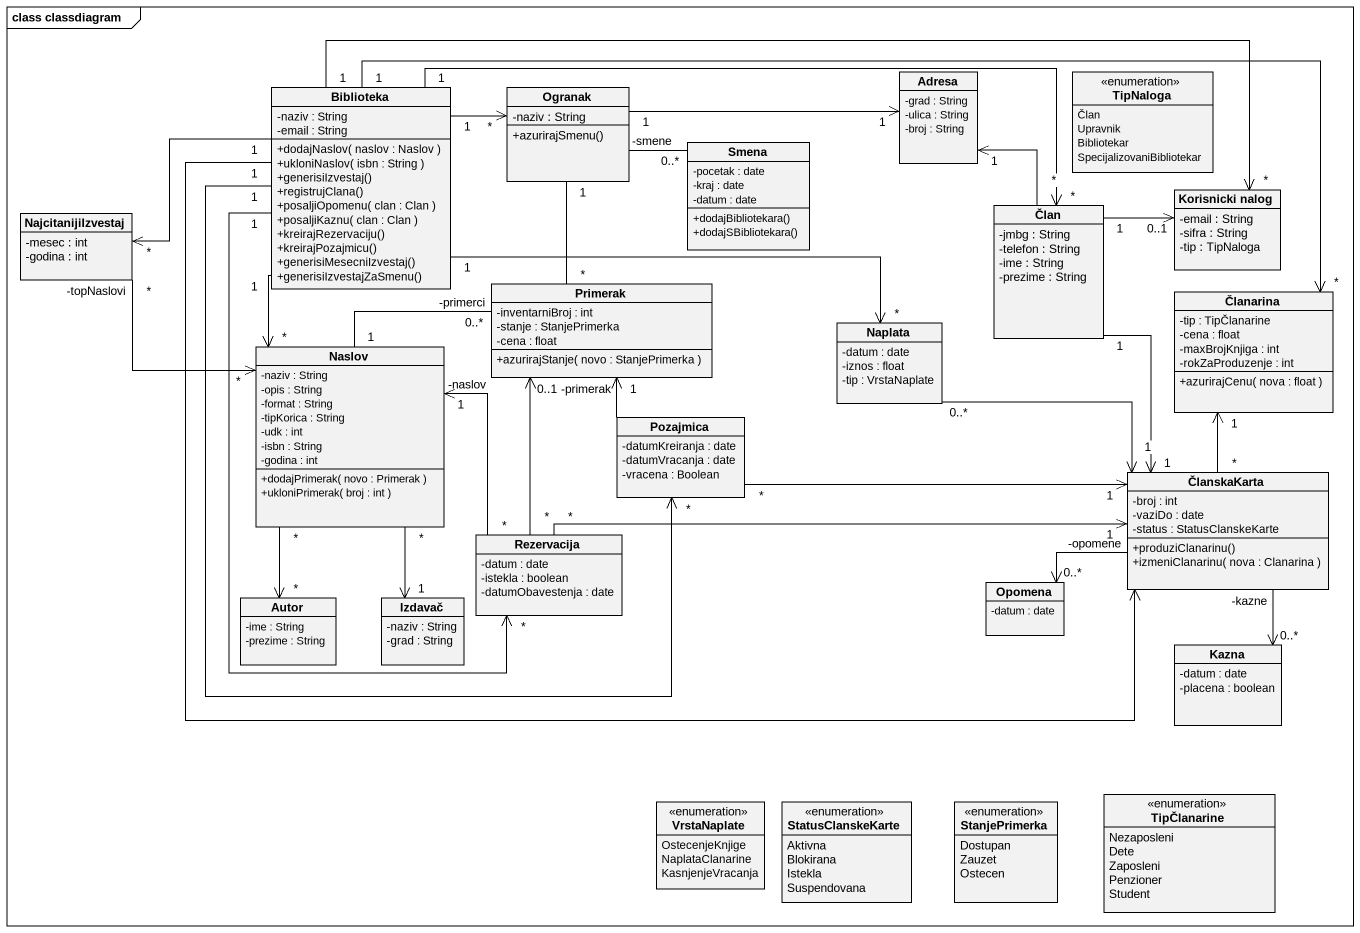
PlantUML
@startuml
mainframe class classdiagram
hide circle
hide empty members
skinparam classAttributeIconSize 0
class Biblioteka {
  -naziv : String
  -email : String
  +dodajNaslov( naslov : Naslov )
  +ukloniNaslov( isbn : String )
  +generisiIzvestaj()
  +registrujClana()
  +posaljiOpomenu( clan : Clan )
  +posaljiKaznu( clan : Clan )
  +kreirajRezervaciju()
  +kreirajPozajmicu()
  +generisiMesecniIzvestaj()
  +generisiIzvestajZaSmenu()
}
class Ogranak {
  -naziv : String
  +azurirajSmenu()
}
class Adresa {
  -grad : String
  -ulica : String
  -broj : String
}
enum TipNaloga {
  Član
  Upravnik
  Bibliotekar
  SpecijalizovaniBibliotekar
}
class Smena {
  -pocetak : date
  -kraj : date
  -datum : date
  +dodajBibliotekara()
  +dodajSBibliotekara()
}
class "Korisnicki nalog" as Korisnicki_nalog {
  -email : String
  -sifra : String
  -tip : TipNaloga
}
class NajcitanijiIzvestaj {
  -mesec : int
  -godina : int
}
class Član {
  -jmbg : String
  -telefon : String
  -ime : String
  -prezime : String
}
class Primerak {
  -inventarniBroj : int
  -stanje : StanjePrimerka
  -cena : float
  +azurirajStanje( novo : StanjePrimerka )
}
class Članarina {
  -tip : TipČlanarine
  -cena : float
  -maxBrojKnjiga : int
  -rokZaProduzenje : int
  +azurirajCenu( nova : float )
}
class Naplata {
  -datum : date
  -iznos : float
  -tip : VrstaNaplate
}
class Naslov {
  -naziv : String
  -opis : String
  -format : String
  -tipKorica : String
  -udk : int
  -isbn : String
  -godina : int
  +dodajPrimerak( novo : Primerak )
  +ukloniPrimerak( broj : int )
}
class Pozajmica {
  -datumKreiranja : date
  -datumVracanja : date
  -vracena : Boolean
}
class ČlanskaKarta {
  -broj : int
  -vaziDo : date
  -status : StatusClanskeKarte
  +produziClanarinu()
  +izmeniClanarinu( nova : Clanarina )
}
class Rezervacija {
  -datum : date
  -istekla : boolean
  -datumObavestenja : date
}
class Opomena {
  -datum : date
}
class Autor {
  -ime : String
  -prezime : String
}
class Izdavač {
  -naziv : String
  -grad : String
}
class Kazna {
  -datum : date
  -placena : boolean
}
enum TipČlanarine {
  Nezaposleni
  Dete
  Zaposleni
  Penzioner
  Student
}
enum VrstaNaplate {
  OstecenjeKnjige
  NaplataClanarine
  KasnjenjeVracanja
}
enum StatusClanskeKarte {
  Aktivna
  Blokirana
  Istekla
  Suspendovana
}
enum StanjePrimerka {
  Dostupan
  Zauzet
  Ostecen
}
Biblioteka "1" -right-> "*" Ogranak
Biblioteka "1" -right-> "*" Korisnicki_nalog
Biblioteka "1" -left-> "*" NajcitanijiIzvestaj
Biblioteka "1" -right-> "*" Član
Biblioteka "1" -right-> "*" Članarina
Biblioteka "1" -right-> "*" Naplata
Biblioteka "1" --> "*" Naslov
Biblioteka "1" --> "*" Pozajmica
Biblioteka "1" -right-> ČlanskaKarta
Biblioteka "1" --> "*" Rezervacija
Ogranak "1" -right-> "1" Adresa
Ogranak "-smene" -right- "0..*" Smena
Ogranak "1" -- "*" Primerak
NajcitanijiIzvestaj "-topNaslovi\n*" --> "*" Naslov
Član "*" -up-> "1" Adresa
Član "1" -right-> "0..1" Korisnicki_nalog
Član "1" --> "1" ČlanskaKarta
Primerak "0..*\n-primerci" -left- "1" Naslov
Naplata "0..*" -right-> "1" ČlanskaKarta
Naslov "*" --> "*" Autor
Naslov "*" --> "1" Izdavač
Pozajmica -up-> "1\n-primerak" Primerak
Pozajmica "*" -right-> "1" ČlanskaKarta
ČlanskaKarta "*" -up-> "1" Članarina
ČlanskaKarta "-opomene" -left-> "0..*" Opomena
ČlanskaKarta "-kazne" --> "0..*" Kazna
Rezervacija "*" -up-> "0..1" Primerak
Rezervacija "*" -up-> "1\n-naslov" Naslov
Rezervacija "*" -right-> "1" ČlanskaKarta
@enduml
